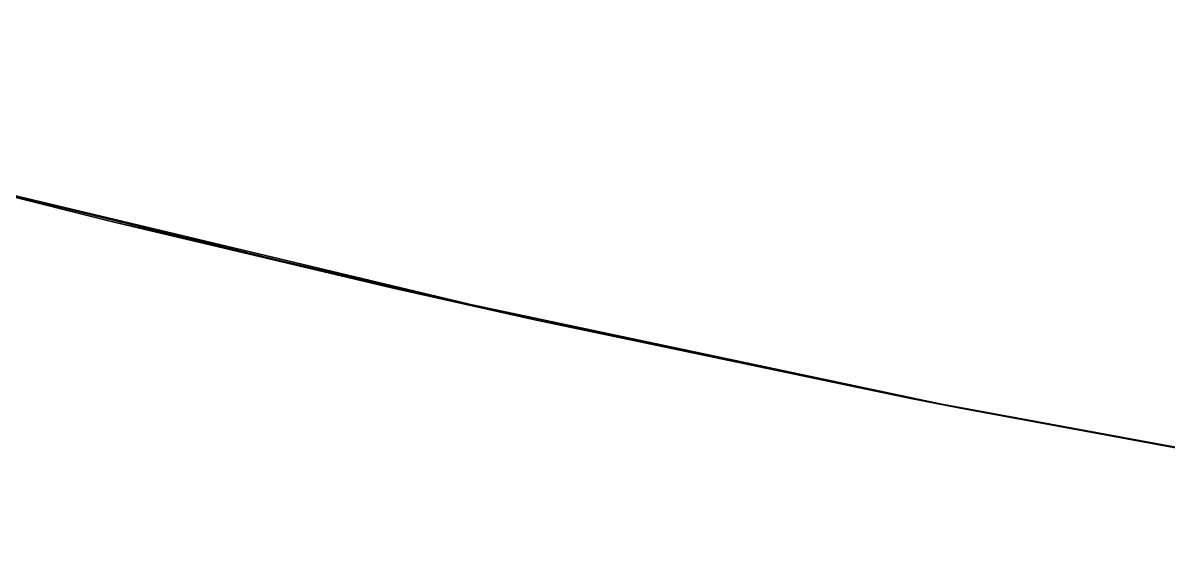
# Model space of a CAD drawing. Header units: metres. Extents: x -17.5 to 17.5, y -17.5 to 17.5.
# Drawn here: x -4.229 to -3.172, y -17.309 to -16.818 of the extents above; entities that cross this region are included whole.
import ezdxf

# ---------------------------------------------------------------- set-up
doc = ezdxf.new("R2010")
doc.units = ezdxf.units.M

msp = doc.modelspace()

# ---------------------------------------------------------------- meshes
at = {"layer": '10', "color": 1}
mesh = msp.add_polyface(dxfattribs=at)
corners = [(-4.365, -16.9469, -20), (-4.365, -16.9469, -19.5), (-4.8379, -16.818, -19.5), (-3.8886, -17.0625, -20), (-3.8886, -17.0625, -19.5), (-4.365, -16.9469, -19), (-4.8379, -16.818, -19), (-3.8886, -17.0625, -19), (-4.365, -16.9469, -18.5), (-4.8379, -16.818, -18.5), (-3.8886, -17.0625, -18.5), (-4.365, -16.9469, -18), (-4.8379, -16.818, -18), (-3.8886, -17.0625, -18), (-4.365, -16.9469, -17.5), (-4.8379, -16.818, -17.5), (-3.8886, -17.0625, -17.5), (-4.365, -16.9469, -17), (-4.8379, -16.818, -17), (-3.8886, -17.0625, -17), (-4.365, -16.9469, -16.5), (-4.8379, -16.818, -16.5), (-3.8886, -17.0625, -16.5), (-4.365, -16.9469, -16), (-4.8379, -16.818, -16), (-3.8886, -17.0625, -16), (-4.1463, -17.0017, -15.5), (-3.7566, -17.092, -15.5), (-4.1463, -17.0017, -15), (-3.7566, -17.092, -15), (-4.1463, -17.0017, -14.5), (-3.7566, -17.092, -14.5), (-4.1463, -17.0017, -14), (-3.7566, -17.092, -14), (-4.1463, -17.0017, -13.5), (-3.7566, -17.092, -13.5), (-4.1463, -17.0017, -13), (-3.7566, -17.092, -13), (-4.1463, -17.0017, -12.5), (-3.7566, -17.092, -12.5), (-4.1463, -17.0017, -12), (-4.365, -16.9469, 16), (-4.365, -16.9469, 16.5), (-4.8379, -16.818, 16.5), (-3.8886, -17.0625, 16), (-3.8886, -17.0625, 16.5), (-4.365, -16.9469, 17), (-4.8379, -16.818, 17), (-3.8886, -17.0625, 17), (-4.365, -16.9469, 17.5), (-4.8379, -16.818, 17.5), (-3.8886, -17.0625, 17.5), (-4.365, -16.9469, 18), (-4.8379, -16.818, 18), (-3.8886, -17.0625, 18), (-4.365, -16.9469, 18.5), (-4.8379, -16.818, 18.5), (-3.8886, -17.0625, 18.5), (-4.365, -16.9469, 19), (-4.8379, -16.818, 19), (-3.8886, -17.0625, 19), (-4.365, -16.9469, 19.5), (-4.8379, -16.818, 19.5), (-3.8886, -17.0625, 19.5), (-4.365, -16.9469, 20), (-4.8379, -16.818, 20), (-3.8886, -17.0625, 20), (-4.1463, -17.0017, 15.5), (-3.7566, -17.092, 15.5)]
mesh.append_faces([[corners[k] for k in face] for face in [(0, 1, 2), (3, 4, 1), (0, 3, 1), (1, 5, 6), (4, 7, 5), (1, 4, 5), (5, 8, 9), (7, 10, 8), (5, 7, 8), (8, 11, 12), (10, 13, 11), (8, 10, 11), (11, 14, 15), (13, 16, 14), (11, 13, 14), (14, 17, 18), (16, 19, 17), (14, 16, 17), (17, 20, 21), (19, 22, 20), (17, 19, 20), (20, 23, 24), (22, 25, 23), (20, 22, 23), (26, 27, 28), (28, 29, 30), (30, 31, 32), (32, 33, 34), (34, 35, 36), (36, 37, 38), (38, 39, 40), (41, 42, 43), (44, 45, 42), (41, 44, 42), (42, 46, 47), (43, 42, 47), (45, 48, 46), (42, 45, 46), (46, 49, 50), (47, 46, 50), (48, 51, 49), (46, 48, 49), (49, 52, 53), (50, 49, 53), (51, 54, 52), (49, 51, 52), (52, 55, 56), (53, 52, 56), (54, 57, 55), (52, 54, 55), (55, 58, 59), (56, 55, 59), (57, 60, 58), (55, 57, 58), (58, 61, 62), (59, 58, 62), (60, 63, 61), (58, 60, 61), (61, 64, 65), (62, 61, 65), (63, 66, 64), (61, 63, 64), (23, 25, 26), (67, 68, 41)]], dxfattribs={"color": 1})
mesh = msp.add_polyface(dxfattribs=at)
corners = [(-3.7566, -17.092, -15.5), (-3.7566, -17.092, -15), (-4.1463, -17.0017, -15), (-3.7566, -17.092, -14.5), (-4.1463, -17.0017, -14.5), (-3.7566, -17.092, -14), (-4.1463, -17.0017, -14), (-3.7566, -17.092, -13.5), (-4.1463, -17.0017, -13.5), (-3.7566, -17.092, -13), (-4.1463, -17.0017, -13), (-3.7566, -17.092, -12.5), (-4.1463, -17.0017, -12.5), (-3.7566, -17.092, -12), (-4.1463, -17.0017, -12), (-3.7566, -17.092, -11.5), (-4.1463, -17.0017, -11.5), (-4.1463, -17.0017, 4), (-3.7566, -17.092, 4), (-4.1463, -17.0017, 4.5), (-3.7566, -17.092, 4.5), (-4.1463, -17.0017, 5), (-3.7566, -17.092, 5), (-4.1463, -17.0017, 5.5), (-3.7566, -17.092, 5.5), (-4.1463, -17.0017, 6), (-3.7566, -17.092, 6), (-4.1463, -17.0017, 6.5), (-3.7566, -17.092, 6.5), (-4.1463, -17.0017, 7), (-3.7566, -17.092, 7), (-4.1463, -17.0017, 7.5), (-3.7566, -17.092, 7.5), (-4.1463, -17.0017, 8), (-3.7566, -17.092, 8), (-4.1463, -17.0017, 8.5), (-3.7566, -17.092, 8.5), (-4.1463, -17.0017, 9), (-3.7566, -17.092, 9), (-4.1463, -17.0017, 9.5), (-3.7566, -17.092, 9.5), (-4.1463, -17.0017, 10), (-3.7566, -17.092, 10), (-4.1463, -17.0017, 10.5), (-3.7566, -17.092, 10.5), (-4.1463, -17.0017, 11), (-3.7566, -17.092, 11), (-4.1463, -17.0017, 11.5), (-3.7566, -17.092, 11.5), (-4.1463, -17.0017, 12), (-3.7566, -17.092, 12), (-4.1463, -17.0017, 12.5), (-3.7566, -17.092, 12.5), (-4.1463, -17.0017, 13), (-3.7566, -17.092, 13), (-4.1463, -17.0017, 13.5), (-3.7566, -17.092, 13.5), (-4.1463, -17.0017, 14), (-3.7566, -17.092, 14), (-4.1463, -17.0017, 14.5), (-3.7566, -17.092, 14.5), (-4.1463, -17.0017, 15), (-3.7566, -17.092, 15), (-4.1463, -17.0017, 15.5), (-3.8886, -17.0625, -16), (-4.1463, -17.0017, -15.5), (-3.7566, -17.092, 15.5), (-3.8886, -17.0625, 16), (-4.365, -16.9469, 16)]
mesh.append_faces([[corners[k] for k in face] for face in [(0, 1, 2), (1, 3, 4), (3, 5, 6), (5, 7, 8), (7, 9, 10), (9, 11, 12), (11, 13, 14), (13, 15, 16), (17, 18, 19), (19, 20, 21), (21, 22, 23), (23, 24, 25), (25, 26, 27), (27, 28, 29), (29, 30, 31), (31, 32, 33), (33, 34, 35), (35, 36, 37), (37, 38, 39), (39, 40, 41), (41, 42, 43), (43, 44, 45), (45, 46, 47), (47, 48, 49), (49, 50, 51), (51, 52, 53), (53, 54, 55), (55, 56, 57), (57, 58, 59), (59, 60, 61), (61, 62, 63), (64, 0, 65), (66, 67, 68)]], dxfattribs={"color": 1})
mesh = msp.add_polyface(dxfattribs=at)
corners = [(-4.1463, -17.0017, -12), (-3.7566, -17.092, -12), (-4.1463, -17.0017, -11.5), (-3.7566, -17.092, -11.5), (-4.1463, -17.0017, -11), (-3.7566, -17.092, -11), (-4.1463, -17.0017, -10.5), (-3.7566, -17.092, -10.5), (-4.1463, -17.0017, -10), (-3.7566, -17.092, -10), (-4.1463, -17.0017, -9.5), (-3.7566, -17.092, -9.5), (-4.1463, -17.0017, -9), (-3.7566, -17.092, -9), (-4.1463, -17.0017, -8.5), (-3.7566, -17.092, -8.5), (-4.1463, -17.0017, -8), (-3.7566, -17.092, -8), (-4.1463, -17.0017, -7.5), (-3.7566, -17.092, -7.5), (-4.1463, -17.0017, -7), (-3.7566, -17.092, -7), (-4.1463, -17.0017, -6.5), (-3.7566, -17.092, -6.5), (-4.1463, -17.0017, -6), (-3.7566, -17.092, -6), (-4.1463, -17.0017, -5.5), (-3.7566, -17.092, -5.5), (-4.1463, -17.0017, -5), (-3.7566, -17.092, -5), (-4.1463, -17.0017, -4.5), (-3.7566, -17.092, -4.5), (-4.1463, -17.0017, -4), (-3.7566, -17.092, -4), (-4.1463, -17.0017, -3.5), (-3.7566, -17.092, -3.5), (-4.1463, -17.0017, -3), (-3.7566, -17.092, -3), (-4.1463, -17.0017, -2.5), (-3.7566, -17.092, -2.5), (-4.1463, -17.0017, -2), (-3.7566, -17.092, -2), (-4.1463, -17.0017, -1.5), (-3.7566, -17.092, -1.5), (-4.1463, -17.0017, -1), (-3.7566, -17.092, -1), (-4.1463, -17.0017, -0.5), (-3.7566, -17.092, -0.5), (-4.1463, -17.0017), (-3.7566, -17.092), (-4.1463, -17.0017, 0.5), (-3.7566, -17.092, 0.5), (-4.1463, -17.0017, 1), (-3.7566, -17.092, 1), (-4.1463, -17.0017, 1.5), (-3.7566, -17.092, 1.5), (-4.1463, -17.0017, 2), (-3.7566, -17.092, 2), (-4.1463, -17.0017, 2.5), (-3.7566, -17.092, 2.5), (-4.1463, -17.0017, 3), (-3.7566, -17.092, 3), (-4.1463, -17.0017, 3.5), (-3.7566, -17.092, 3.5), (-4.1463, -17.0017, 4)]
mesh.append_faces([[corners[k] for k in face] for face in [(0, 1, 2), (2, 3, 4), (4, 5, 6), (6, 7, 8), (8, 9, 10), (10, 11, 12), (12, 13, 14), (14, 15, 16), (16, 17, 18), (18, 19, 20), (20, 21, 22), (22, 23, 24), (24, 25, 26), (26, 27, 28), (28, 29, 30), (30, 31, 32), (32, 33, 34), (34, 35, 36), (36, 37, 38), (38, 39, 40), (40, 41, 42), (42, 43, 44), (44, 45, 46), (46, 47, 48), (48, 49, 50), (50, 51, 52), (52, 53, 54), (54, 55, 56), (56, 57, 58), (58, 59, 60), (60, 61, 62), (62, 63, 64)]], dxfattribs={"color": 1})
mesh = msp.add_polyface(dxfattribs=at)
corners = [(-3.8886, -17.0625, -20), (-3.4093, -17.1647, -20), (-3.8886, -17.0625, -19.5), (-3.4093, -17.1647, -19.5), (-3.8886, -17.0625, -19), (-3.4093, -17.1647, -19), (-3.8886, -17.0625, -18.5), (-3.4093, -17.1647, -18.5), (-3.8886, -17.0625, -18), (-3.4093, -17.1647, -18), (-3.8886, -17.0625, -17.5), (-3.4093, -17.1647, -17.5), (-3.8886, -17.0625, -17), (-3.4093, -17.1647, -17), (-3.8886, -17.0625, -16.5), (-3.4093, -17.1647, -16.5), (-3.8886, -17.0625, -16), (-3.7566, -17.092, -11.5), (-3.7566, -17.092, -11), (-4.1463, -17.0017, -11), (-3.7566, -17.092, -10.5), (-4.1463, -17.0017, -10.5), (-3.7566, -17.092, -10), (-4.1463, -17.0017, -10), (-3.7566, -17.092, -9.5), (-4.1463, -17.0017, -9.5), (-3.7566, -17.092, -9), (-4.1463, -17.0017, -9), (-3.7566, -17.092, -8.5), (-4.1463, -17.0017, -8.5), (-3.7566, -17.092, -8), (-4.1463, -17.0017, -8), (-3.7566, -17.092, -7.5), (-4.1463, -17.0017, -7.5), (-3.7566, -17.092, -7), (-4.1463, -17.0017, -7), (-3.7566, -17.092, -6.5), (-4.1463, -17.0017, -6.5), (-3.7566, -17.092, -6), (-4.1463, -17.0017, -6), (-3.7566, -17.092, -5.5), (-4.1463, -17.0017, -5.5), (-3.7566, -17.092, -5), (-4.1463, -17.0017, -5), (-3.7566, -17.092, -4.5), (-4.1463, -17.0017, -4.5), (-3.7566, -17.092, -4), (-4.1463, -17.0017, -4), (-3.7566, -17.092, -3.5), (-4.1463, -17.0017, -3.5), (-3.7566, -17.092, -3), (-4.1463, -17.0017, -3), (-3.7566, -17.092, -2.5), (-4.1463, -17.0017, -2.5), (-3.7566, -17.092, -2), (-4.1463, -17.0017, -2), (-3.7566, -17.092, -1.5), (-4.1463, -17.0017, -1.5), (-3.7566, -17.092, -1), (-4.1463, -17.0017, -1), (-3.7566, -17.092, -0.5), (-4.1463, -17.0017, -0.5), (-3.7566, -17.092), (-4.1463, -17.0017), (-3.7566, -17.092, 0.5), (-4.1463, -17.0017, 0.5), (-3.7566, -17.092, 1), (-4.1463, -17.0017, 1), (-3.7566, -17.092, 1.5), (-4.1463, -17.0017, 1.5), (-3.7566, -17.092, 2), (-4.1463, -17.0017, 2), (-3.7566, -17.092, 2.5), (-4.1463, -17.0017, 2.5), (-3.7566, -17.092, 3), (-4.1463, -17.0017, 3), (-3.7566, -17.092, 3.5), (-4.1463, -17.0017, 3.5), (-3.7566, -17.092, 4), (-4.1463, -17.0017, 4), (-3.7566, -17.092, 4.5), (-4.1463, -17.0017, 4.5), (-3.7566, -17.092, 5), (-4.1463, -17.0017, 5), (-3.7566, -17.092, 5.5), (-4.1463, -17.0017, 5.5), (-3.7566, -17.092, 6), (-4.1463, -17.0017, 6), (-3.7566, -17.092, 6.5), (-4.1463, -17.0017, 6.5), (-3.7566, -17.092, 7), (-4.1463, -17.0017, 7), (-3.7566, -17.092, 7.5), (-4.1463, -17.0017, 7.5), (-3.7566, -17.092, 8), (-4.1463, -17.0017, 8), (-3.7566, -17.092, 8.5), (-4.1463, -17.0017, 8.5), (-3.7566, -17.092, 9), (-4.1463, -17.0017, 9), (-3.7566, -17.092, 9.5), (-4.1463, -17.0017, 9.5), (-3.7566, -17.092, 10), (-4.1463, -17.0017, 10), (-3.7566, -17.092, 10.5), (-4.1463, -17.0017, 10.5), (-3.7566, -17.092, 11), (-4.1463, -17.0017, 11), (-3.7566, -17.092, 11.5), (-4.1463, -17.0017, 11.5), (-3.7566, -17.092, 12), (-4.1463, -17.0017, 12), (-3.7566, -17.092, 12.5), (-4.1463, -17.0017, 12.5), (-3.7566, -17.092, 13), (-4.1463, -17.0017, 13), (-3.7566, -17.092, 13.5), (-4.1463, -17.0017, 13.5), (-3.7566, -17.092, 14), (-4.1463, -17.0017, 14), (-3.7566, -17.092, 14.5), (-4.1463, -17.0017, 14.5), (-3.7566, -17.092, 15), (-4.1463, -17.0017, 15), (-3.7566, -17.092, 15.5), (-4.1463, -17.0017, 15.5), (-3.8886, -17.0625, 16), (-3.4093, -17.1647, 16), (-3.8886, -17.0625, 16.5), (-3.4093, -17.1647, 16.5), (-3.8886, -17.0625, 17)]
mesh.append_faces([[corners[k] for k in face] for face in [(0, 1, 2), (2, 3, 4), (4, 5, 6), (6, 7, 8), (8, 9, 10), (10, 11, 12), (12, 13, 14), (14, 15, 16), (17, 18, 19), (18, 20, 21), (20, 22, 23), (22, 24, 25), (24, 26, 27), (26, 28, 29), (28, 30, 31), (30, 32, 33), (32, 34, 35), (34, 36, 37), (36, 38, 39), (38, 40, 41), (40, 42, 43), (42, 44, 45), (44, 46, 47), (46, 48, 49), (48, 50, 51), (50, 52, 53), (52, 54, 55), (54, 56, 57), (56, 58, 59), (58, 60, 61), (60, 62, 63), (62, 64, 65), (64, 66, 67), (66, 68, 69), (68, 70, 71), (70, 72, 73), (72, 74, 75), (74, 76, 77), (76, 78, 79), (78, 80, 81), (80, 82, 83), (82, 84, 85), (84, 86, 87), (86, 88, 89), (88, 90, 91), (90, 92, 93), (92, 94, 95), (94, 96, 97), (96, 98, 99), (98, 100, 101), (100, 102, 103), (102, 104, 105), (104, 106, 107), (106, 108, 109), (108, 110, 111), (110, 112, 113), (112, 114, 115), (114, 116, 117), (116, 118, 119), (118, 120, 121), (120, 122, 123), (122, 124, 125), (126, 127, 128), (128, 129, 130)]], dxfattribs={"color": 1})
mesh = msp.add_polyface(dxfattribs=at)
corners = [(-3.7566, -17.092, -15.5), (-3.365, -17.1734, -15.5), (-3.7566, -17.092, -15), (-3.365, -17.1734, -15), (-3.7566, -17.092, -14.5), (-3.365, -17.1734, -14.5), (-3.7566, -17.092, -14), (-3.365, -17.1734, -14), (-3.7566, -17.092, -13.5), (-3.365, -17.1734, -13.5), (-3.7566, -17.092, -13), (-3.365, -17.1734, -13), (-3.7566, -17.092, -12.5), (-3.365, -17.1734, -12.5), (-3.7566, -17.092, -12), (-3.365, -17.1734, -12), (-3.7566, -17.092, -11.5), (-3.365, -17.1734, -11.5), (-3.7566, -17.092, -11), (-3.365, -17.1734, -11), (-3.7566, -17.092, -10.5), (-3.365, -17.1734, -10.5), (-3.7566, -17.092, -10), (-3.365, -17.1734, -10), (-3.7566, -17.092, -9.5), (-3.365, -17.1734, -9.5), (-3.7566, -17.092, -9), (-3.365, -17.1734, -9), (-3.7566, -17.092, -8.5), (-3.365, -17.1734, -8.5), (-3.7566, -17.092, -8), (-3.365, -17.1734, -8), (-3.7566, -17.092, -7.5), (-3.365, -17.1734, -7.5), (-3.7566, -17.092, -7), (-3.365, -17.1734, -7), (-3.7566, -17.092, -6.5), (-3.365, -17.1734, -6.5), (-3.7566, -17.092, -6), (-3.365, -17.1734, -6), (-3.7566, -17.092, -5.5), (-3.365, -17.1734, -5.5), (-3.7566, -17.092, -5), (-3.365, -17.1734, -5), (-3.7566, -17.092, -4.5), (-3.365, -17.1734, -4.5), (-3.7566, -17.092, -4), (-3.365, -17.1734, -4), (-3.7566, -17.092, -3.5), (-3.8886, -17.0625, 17), (-3.4093, -17.1647, 17), (-3.8886, -17.0625, 17.5), (-3.4093, -17.1647, 17.5), (-3.8886, -17.0625, 18), (-3.4093, -17.1647, 18), (-3.8886, -17.0625, 18.5), (-3.4093, -17.1647, 18.5), (-3.8886, -17.0625, 19), (-3.4093, -17.1647, 19), (-3.8886, -17.0625, 19.5), (-3.4093, -17.1647, 19.5), (-3.8886, -17.0625, 20), (-3.8886, -17.0625, -16), (-3.4093, -17.1647, -16), (-3.7566, -17.092, 15.5), (-3.365, -17.1734, 15.5), (-3.8886, -17.0625, 16)]
mesh.append_faces([[corners[k] for k in face] for face in [(0, 1, 2), (2, 3, 4), (4, 5, 6), (6, 7, 8), (8, 9, 10), (10, 11, 12), (12, 13, 14), (14, 15, 16), (16, 17, 18), (18, 19, 20), (20, 21, 22), (22, 23, 24), (24, 25, 26), (26, 27, 28), (28, 29, 30), (30, 31, 32), (32, 33, 34), (34, 35, 36), (36, 37, 38), (38, 39, 40), (40, 41, 42), (42, 43, 44), (44, 45, 46), (46, 47, 48), (49, 50, 51), (51, 52, 53), (53, 54, 55), (55, 56, 57), (57, 58, 59), (59, 60, 61), (62, 63, 0), (64, 65, 66)]], dxfattribs={"color": 1})
mesh = msp.add_polyface(dxfattribs=at)
corners = [(-3.4093, -17.1647, -20), (-3.4093, -17.1647, -19.5), (-3.8886, -17.0625, -19.5), (-3.4093, -17.1647, -19), (-3.8886, -17.0625, -19), (-3.4093, -17.1647, -18.5), (-3.8886, -17.0625, -18.5), (-3.4093, -17.1647, -18), (-3.8886, -17.0625, -18), (-3.4093, -17.1647, -17.5), (-3.8886, -17.0625, -17.5), (-3.4093, -17.1647, -17), (-3.8886, -17.0625, -17), (-3.4093, -17.1647, -16.5), (-3.8886, -17.0625, -16.5), (-3.4093, -17.1647, -16), (-3.8886, -17.0625, -16), (-3.365, -17.1734, -15.5), (-3.365, -17.1734, -15), (-3.7566, -17.092, -15), (-3.365, -17.1734, -14.5), (-3.7566, -17.092, -14.5), (-3.365, -17.1734, -14), (-3.7566, -17.092, -14), (-3.365, -17.1734, -13.5), (-3.7566, -17.092, -13.5), (-3.365, -17.1734, -13), (-3.7566, -17.092, -13), (-3.365, -17.1734, -12.5), (-3.7566, -17.092, -12.5), (-3.365, -17.1734, -12), (-3.7566, -17.092, -12), (-3.365, -17.1734, -11.5), (-3.7566, -17.092, -11.5), (-3.365, -17.1734, -11), (-3.7566, -17.092, -11), (-3.365, -17.1734, -10.5), (-3.7566, -17.092, -10.5), (-3.365, -17.1734, -10), (-3.7566, -17.092, -10), (-3.365, -17.1734, -9.5), (-3.7566, -17.092, -9.5), (-3.365, -17.1734, -9), (-3.7566, -17.092, -9), (-3.365, -17.1734, -8.5), (-3.7566, -17.092, -8.5), (-3.365, -17.1734, -8), (-3.7566, -17.092, -8), (-3.365, -17.1734, -7.5), (-3.7566, -17.092, -7.5), (-3.365, -17.1734, -7), (-3.7566, -17.092, -7), (-3.365, -17.1734, -6.5), (-3.7566, -17.092, -6.5), (-3.365, -17.1734, -6), (-3.7566, -17.092, -6), (-3.365, -17.1734, -5.5), (-3.7566, -17.092, -5.5), (-3.365, -17.1734, -5), (-3.7566, -17.092, -5), (-3.365, -17.1734, -4.5), (-3.7566, -17.092, -4.5), (-3.365, -17.1734, -4), (-3.7566, -17.092, -4), (-3.365, -17.1734, -3.5), (-3.7566, -17.092, -3.5), (-3.365, -17.1734, -3), (-3.7566, -17.092, -3), (-3.365, -17.1734, -2.5), (-3.7566, -17.092, -2.5), (-3.365, -17.1734, -2), (-3.7566, -17.092, -2), (-3.365, -17.1734, -1.5), (-3.7566, -17.092, -1.5), (-3.365, -17.1734, -1), (-3.7566, -17.092, -1), (-3.365, -17.1734, -0.5), (-3.7566, -17.092, -0.5), (-3.365, -17.1734), (-3.7566, -17.092), (-3.365, -17.1734, 0.5), (-3.7566, -17.092, 0.5), (-3.365, -17.1734, 1), (-3.7566, -17.092, 1), (-3.365, -17.1734, 1.5), (-3.7566, -17.092, 1.5), (-3.365, -17.1734, 2), (-3.7566, -17.092, 2), (-3.365, -17.1734, 2.5), (-3.7566, -17.092, 2.5), (-3.365, -17.1734, 3), (-3.7566, -17.092, 3), (-3.365, -17.1734, 3.5), (-3.7566, -17.092, 3.5), (-3.365, -17.1734, 4), (-3.7566, -17.092, 4), (-3.365, -17.1734, 4.5), (-3.7566, -17.092, 4.5), (-3.365, -17.1734, 5), (-3.7566, -17.092, 5), (-3.7566, -17.092, 13), (-3.365, -17.1734, 13), (-3.7566, -17.092, 13.5), (-3.365, -17.1734, 13.5), (-3.7566, -17.092, 14), (-3.365, -17.1734, 14), (-3.7566, -17.092, 14.5), (-3.365, -17.1734, 14.5), (-3.7566, -17.092, 15), (-3.365, -17.1734, 15), (-3.7566, -17.092, 15.5), (-3.4093, -17.1647, 16), (-3.4093, -17.1647, 16.5), (-3.8886, -17.0625, 16.5), (-3.4093, -17.1647, 17), (-3.8886, -17.0625, 17), (-3.4093, -17.1647, 17.5), (-3.8886, -17.0625, 17.5), (-3.4093, -17.1647, 18), (-3.8886, -17.0625, 18), (-3.4093, -17.1647, 18.5), (-3.8886, -17.0625, 18.5), (-3.4093, -17.1647, 19), (-3.8886, -17.0625, 19), (-3.4093, -17.1647, 19.5), (-3.8886, -17.0625, 19.5), (-3.4093, -17.1647, 20), (-3.8886, -17.0625, 20), (-3.7566, -17.092, -15.5), (-3.365, -17.1734, 15.5), (-3.8886, -17.0625, 16)]
mesh.append_faces([[corners[k] for k in face] for face in [(0, 1, 2), (1, 3, 4), (3, 5, 6), (5, 7, 8), (7, 9, 10), (9, 11, 12), (11, 13, 14), (13, 15, 16), (17, 18, 19), (18, 20, 21), (20, 22, 23), (22, 24, 25), (24, 26, 27), (26, 28, 29), (28, 30, 31), (30, 32, 33), (32, 34, 35), (34, 36, 37), (36, 38, 39), (38, 40, 41), (40, 42, 43), (42, 44, 45), (44, 46, 47), (46, 48, 49), (48, 50, 51), (50, 52, 53), (52, 54, 55), (54, 56, 57), (56, 58, 59), (58, 60, 61), (60, 62, 63), (62, 64, 65), (64, 66, 67), (66, 68, 69), (68, 70, 71), (70, 72, 73), (72, 74, 75), (74, 76, 77), (76, 78, 79), (78, 80, 81), (80, 82, 83), (82, 84, 85), (84, 86, 87), (86, 88, 89), (88, 90, 91), (90, 92, 93), (92, 94, 95), (94, 96, 97), (96, 98, 99), (100, 101, 102), (102, 103, 104), (104, 105, 106), (106, 107, 108), (108, 109, 110), (111, 112, 113), (112, 114, 115), (114, 116, 117), (116, 118, 119), (118, 120, 121), (120, 122, 123), (122, 124, 125), (124, 126, 127), (15, 17, 128), (129, 111, 130)]], dxfattribs={"color": 1})
mesh = msp.add_polyface(dxfattribs=at)
corners = [(-3.7566, -17.092, -3.5), (-3.365, -17.1734, -3.5), (-3.7566, -17.092, -3), (-3.365, -17.1734, -3), (-3.7566, -17.092, -2.5), (-3.365, -17.1734, -2.5), (-3.7566, -17.092, -2), (-3.365, -17.1734, -2), (-3.7566, -17.092, -1.5), (-3.365, -17.1734, -1.5), (-3.7566, -17.092, -1), (-3.365, -17.1734, -1), (-3.7566, -17.092, -0.5), (-3.365, -17.1734, -0.5), (-3.7566, -17.092), (-3.365, -17.1734), (-3.7566, -17.092, 0.5), (-3.365, -17.1734, 0.5), (-3.7566, -17.092, 1), (-3.365, -17.1734, 1), (-3.7566, -17.092, 1.5), (-3.365, -17.1734, 1.5), (-3.7566, -17.092, 2), (-3.365, -17.1734, 2), (-3.7566, -17.092, 2.5), (-3.365, -17.1734, 2.5), (-3.7566, -17.092, 3), (-3.365, -17.1734, 3), (-3.7566, -17.092, 3.5), (-3.365, -17.1734, 3.5), (-3.7566, -17.092, 4), (-3.365, -17.1734, 4), (-3.7566, -17.092, 4.5), (-3.365, -17.1734, 4.5), (-3.7566, -17.092, 5), (-3.365, -17.1734, 5), (-3.7566, -17.092, 5.5), (-3.365, -17.1734, 5.5), (-3.7566, -17.092, 6), (-3.365, -17.1734, 6), (-3.7566, -17.092, 6.5), (-3.365, -17.1734, 6.5), (-3.7566, -17.092, 7), (-3.365, -17.1734, 7), (-3.7566, -17.092, 7.5), (-3.365, -17.1734, 7.5), (-3.7566, -17.092, 8), (-3.365, -17.1734, 8), (-3.7566, -17.092, 8.5), (-3.365, -17.1734, 8.5), (-3.7566, -17.092, 9), (-3.365, -17.1734, 9), (-3.7566, -17.092, 9.5), (-3.365, -17.1734, 9.5), (-3.7566, -17.092, 10), (-3.365, -17.1734, 10), (-3.7566, -17.092, 10.5), (-3.365, -17.1734, 10.5), (-3.7566, -17.092, 11), (-3.365, -17.1734, 11), (-3.7566, -17.092, 11.5), (-3.365, -17.1734, 11.5), (-3.7566, -17.092, 12), (-3.365, -17.1734, 12), (-3.7566, -17.092, 12.5), (-3.365, -17.1734, 12.5), (-3.7566, -17.092, 13)]
mesh.append_faces([[corners[k] for k in face] for face in [(0, 1, 2), (2, 3, 4), (4, 5, 6), (6, 7, 8), (8, 9, 10), (10, 11, 12), (12, 13, 14), (14, 15, 16), (16, 17, 18), (18, 19, 20), (20, 21, 22), (22, 23, 24), (24, 25, 26), (26, 27, 28), (28, 29, 30), (30, 31, 32), (32, 33, 34), (34, 35, 36), (36, 37, 38), (38, 39, 40), (40, 41, 42), (42, 43, 44), (44, 45, 46), (46, 47, 48), (48, 49, 50), (50, 51, 52), (52, 53, 54), (54, 55, 56), (56, 57, 58), (58, 59, 60), (60, 61, 62), (62, 63, 64), (64, 65, 66)]], dxfattribs={"color": 1})
mesh = msp.add_polyface(dxfattribs=at)
corners = [(-3.4093, -17.1647, -20), (-2.9272, -17.2534, -20), (-3.4093, -17.1647, -19.5), (-2.9272, -17.2534, -19.5), (-3.4093, -17.1647, -19), (-2.9272, -17.2534, -19), (-3.4093, -17.1647, -18.5), (-2.9272, -17.2534, -18.5), (-3.4093, -17.1647, -18), (-2.9272, -17.2534, -18), (-3.4093, -17.1647, -17.5), (-2.9272, -17.2534, -17.5), (-3.4093, -17.1647, -17), (-2.9272, -17.2534, -17), (-3.4093, -17.1647, -16.5), (-2.9272, -17.2534, -16.5), (-3.4093, -17.1647, -16), (-3.365, -17.1734, 5), (-3.365, -17.1734, 5.5), (-3.7566, -17.092, 5.5), (-3.365, -17.1734, 6), (-3.7566, -17.092, 6), (-3.365, -17.1734, 6.5), (-3.7566, -17.092, 6.5), (-3.365, -17.1734, 7), (-3.7566, -17.092, 7), (-3.365, -17.1734, 7.5), (-3.7566, -17.092, 7.5), (-3.365, -17.1734, 8), (-3.7566, -17.092, 8), (-3.365, -17.1734, 8.5), (-3.7566, -17.092, 8.5), (-3.365, -17.1734, 9), (-3.7566, -17.092, 9), (-3.365, -17.1734, 9.5), (-3.7566, -17.092, 9.5), (-3.365, -17.1734, 10), (-3.7566, -17.092, 10), (-3.365, -17.1734, 10.5), (-3.7566, -17.092, 10.5), (-3.365, -17.1734, 11), (-3.7566, -17.092, 11), (-3.365, -17.1734, 11.5), (-3.7566, -17.092, 11.5), (-3.365, -17.1734, 12), (-3.7566, -17.092, 12), (-3.365, -17.1734, 12.5), (-3.7566, -17.092, 12.5), (-3.365, -17.1734, 13), (-3.7566, -17.092, 13), (-3.365, -17.1734, 13.5), (-3.7566, -17.092, 13.5), (-3.365, -17.1734, 14), (-3.7566, -17.092, 14), (-3.365, -17.1734, 14.5), (-3.7566, -17.092, 14.5), (-3.365, -17.1734, 15), (-3.7566, -17.092, 15), (-3.365, -17.1734, 15.5), (-3.7566, -17.092, 15.5), (-3.4093, -17.1647, 16), (-2.9272, -17.2534, 16), (-3.4093, -17.1647, 16.5), (-2.9272, -17.2534, 16.5), (-3.4093, -17.1647, 17), (-2.9716, -17.2458, 15.5)]
mesh.append_faces([[corners[k] for k in face] for face in [(0, 1, 2), (2, 3, 4), (4, 5, 6), (6, 7, 8), (8, 9, 10), (10, 11, 12), (12, 13, 14), (14, 15, 16), (17, 18, 19), (18, 20, 21), (20, 22, 23), (22, 24, 25), (24, 26, 27), (26, 28, 29), (28, 30, 31), (30, 32, 33), (32, 34, 35), (34, 36, 37), (36, 38, 39), (38, 40, 41), (40, 42, 43), (42, 44, 45), (44, 46, 47), (46, 48, 49), (48, 50, 51), (50, 52, 53), (52, 54, 55), (54, 56, 57), (56, 58, 59), (60, 61, 62), (62, 63, 64), (58, 65, 60)]], dxfattribs={"color": 1})
mesh = msp.add_polyface(dxfattribs=at)
corners = [(-3.365, -17.1734, -15.5), (-2.9716, -17.2458, -15.5), (-3.365, -17.1734, -15), (-2.9716, -17.2458, -15), (-3.365, -17.1734, -14.5), (-2.9716, -17.2458, -14.5), (-3.365, -17.1734, -14), (-2.9716, -17.2458, -14), (-3.365, -17.1734, -13.5), (-2.9716, -17.2458, -13.5), (-3.365, -17.1734, -13), (-2.9716, -17.2458, -13), (-3.365, -17.1734, -12.5), (-2.9716, -17.2458, -12.5), (-3.365, -17.1734, -12), (-2.9716, -17.2458, -12), (-3.365, -17.1734, -11.5), (-2.9716, -17.2458, -11.5), (-3.365, -17.1734, -11), (-2.9716, -17.2458, -11), (-3.365, -17.1734, -10.5), (-2.9716, -17.2458, -10.5), (-3.365, -17.1734, -10), (-2.9716, -17.2458, -10), (-3.365, -17.1734, -9.5), (-2.9716, -17.2458, -9.5), (-3.365, -17.1734, -9), (-2.9716, -17.2458, -9), (-3.365, -17.1734, -8.5), (-2.9716, -17.2458, -8.5), (-3.365, -17.1734, -8), (-2.9716, -17.2458, -8), (-3.365, -17.1734, -7.5), (-2.9716, -17.2458, -7.5), (-3.365, -17.1734, -7), (-2.9716, -17.2458, -7), (-3.365, -17.1734, -6.5), (-2.9716, -17.2458, -6.5), (-3.365, -17.1734, -6), (-2.9716, -17.2458, -6), (-3.365, -17.1734, -5.5), (-2.9716, -17.2458, -5.5), (-3.365, -17.1734, -5), (-2.9716, -17.2458, -5), (-3.365, -17.1734, -4.5), (-2.9716, -17.2458, -4.5), (-3.365, -17.1734, -4), (-2.9716, -17.2458, -4), (-3.365, -17.1734, -3.5), (-2.9716, -17.2458, -3.5), (-3.365, -17.1734, -3), (-2.9716, -17.2458, -3), (-3.365, -17.1734, -2.5), (-2.9716, -17.2458, -2.5), (-3.365, -17.1734, -2), (-3.4093, -17.1647, 17), (-2.9272, -17.2534, 17), (-3.4093, -17.1647, 17.5), (-2.9272, -17.2534, 17.5), (-3.4093, -17.1647, 18), (-2.9272, -17.2534, 18), (-3.4093, -17.1647, 18.5), (-2.9272, -17.2534, 18.5), (-3.4093, -17.1647, 19), (-2.9272, -17.2534, 19), (-3.4093, -17.1647, 19.5), (-2.9272, -17.2534, 19.5), (-3.4093, -17.1647, 20)]
mesh.append_faces([[corners[k] for k in face] for face in [(0, 1, 2), (2, 3, 4), (4, 5, 6), (6, 7, 8), (8, 9, 10), (10, 11, 12), (12, 13, 14), (14, 15, 16), (16, 17, 18), (18, 19, 20), (20, 21, 22), (22, 23, 24), (24, 25, 26), (26, 27, 28), (28, 29, 30), (30, 31, 32), (32, 33, 34), (34, 35, 36), (36, 37, 38), (38, 39, 40), (40, 41, 42), (42, 43, 44), (44, 45, 46), (46, 47, 48), (48, 49, 50), (50, 51, 52), (52, 53, 54), (55, 56, 57), (57, 58, 59), (59, 60, 61), (61, 62, 63), (63, 64, 65), (65, 66, 67)]], dxfattribs={"color": 1})
mesh = msp.add_polyface(dxfattribs=at)
corners = [(-2.9716, -17.2458, -15.5), (-2.9716, -17.2458, -15), (-3.365, -17.1734, -15), (-2.9716, -17.2458, -14.5), (-3.365, -17.1734, -14.5), (-2.9716, -17.2458, -14), (-3.365, -17.1734, -14), (-2.9716, -17.2458, -13.5), (-3.365, -17.1734, -13.5), (-2.9716, -17.2458, -13), (-3.365, -17.1734, -13), (-2.9716, -17.2458, -12.5), (-3.365, -17.1734, -12.5), (-2.9716, -17.2458, -12), (-3.365, -17.1734, -12), (-2.9716, -17.2458, -11.5), (-3.365, -17.1734, -11.5), (-2.9716, -17.2458, -11), (-3.365, -17.1734, -11), (-2.9716, -17.2458, -10.5), (-3.365, -17.1734, -10.5), (-2.9716, -17.2458, -10), (-3.365, -17.1734, -10), (-2.9716, -17.2458, -9.5), (-3.365, -17.1734, -9.5), (-2.9716, -17.2458, -9), (-3.365, -17.1734, -9), (-2.9716, -17.2458, -8.5), (-3.365, -17.1734, -8.5), (-2.9716, -17.2458, -8), (-3.365, -17.1734, -8), (-2.9716, -17.2458, -7.5), (-3.365, -17.1734, -7.5), (-2.9716, -17.2458, -7), (-3.365, -17.1734, -7), (-2.9716, -17.2458, -6.5), (-3.365, -17.1734, -6.5), (-2.9716, -17.2458, -6), (-3.365, -17.1734, -6), (-2.9716, -17.2458, -5.5), (-3.365, -17.1734, -5.5), (-2.9716, -17.2458, -5), (-3.365, -17.1734, -5), (-2.9716, -17.2458, -4.5), (-3.365, -17.1734, -4.5), (-2.9716, -17.2458, -4), (-3.365, -17.1734, -4), (-2.9716, -17.2458, -3.5), (-3.365, -17.1734, -3.5), (-2.9716, -17.2458, -3), (-3.365, -17.1734, -3), (-2.9716, -17.2458, -2.5), (-3.365, -17.1734, -2.5), (-2.9716, -17.2458, -2), (-3.365, -17.1734, -2), (-2.9716, -17.2458, -1.5), (-3.365, -17.1734, -1.5), (-3.365, -17.1734, -1), (-2.9716, -17.2458, -1), (-3.365, -17.1734, -0.5), (-2.9716, -17.2458, -0.5), (-3.365, -17.1734), (-2.9716, -17.2458), (-3.365, -17.1734, 0.5), (-2.9716, -17.2458, 0.5), (-3.365, -17.1734, 1), (-2.9716, -17.2458, 1), (-3.365, -17.1734, 1.5), (-2.9716, -17.2458, 1.5), (-3.365, -17.1734, 2), (-2.9716, -17.2458, 2), (-3.365, -17.1734, 2.5), (-2.9716, -17.2458, 2.5), (-3.365, -17.1734, 3), (-2.9716, -17.2458, 3), (-3.365, -17.1734, 3.5), (-2.9716, -17.2458, 3.5), (-3.365, -17.1734, 4), (-2.9716, -17.2458, 4), (-3.365, -17.1734, 4.5), (-2.9716, -17.2458, 4.5), (-3.365, -17.1734, 5), (-2.9716, -17.2458, 5), (-3.365, -17.1734, 5.5), (-2.9716, -17.2458, 5.5), (-3.365, -17.1734, 6), (-2.9716, -17.2458, 6), (-3.365, -17.1734, 6.5), (-2.9716, -17.2458, 6.5), (-3.365, -17.1734, 7), (-2.9716, -17.2458, 7), (-3.365, -17.1734, 7.5), (-2.9716, -17.2458, 7.5), (-3.365, -17.1734, 8), (-2.9716, -17.2458, 8), (-3.365, -17.1734, 8.5), (-2.9716, -17.2458, 8.5), (-3.365, -17.1734, 9), (-2.9716, -17.2458, 9), (-3.365, -17.1734, 9.5), (-2.9716, -17.2458, 9.5), (-3.365, -17.1734, 10), (-2.9716, -17.2458, 10), (-3.365, -17.1734, 10.5), (-2.9716, -17.2458, 10.5), (-3.365, -17.1734, 11), (-2.9716, -17.2458, 11), (-3.365, -17.1734, 11.5), (-2.9716, -17.2458, 11.5), (-3.365, -17.1734, 12), (-2.9716, -17.2458, 12), (-3.365, -17.1734, 12.5), (-2.9716, -17.2458, 12.5), (-3.365, -17.1734, 13), (-2.9716, -17.2458, 13), (-3.365, -17.1734, 13.5), (-2.9716, -17.2458, 13.5), (-3.365, -17.1734, 14), (-2.9716, -17.2458, 14), (-3.365, -17.1734, 14.5), (-2.9716, -17.2458, 14.5), (-3.365, -17.1734, 15), (-2.9716, -17.2458, 15), (-3.365, -17.1734, 15.5), (-3.4093, -17.1647, -16), (-2.9272, -17.2534, -16), (-3.365, -17.1734, -15.5)]
mesh.append_faces([[corners[k] for k in face] for face in [(0, 1, 2), (1, 3, 4), (3, 5, 6), (5, 7, 8), (7, 9, 10), (9, 11, 12), (11, 13, 14), (13, 15, 16), (15, 17, 18), (17, 19, 20), (19, 21, 22), (21, 23, 24), (23, 25, 26), (25, 27, 28), (27, 29, 30), (29, 31, 32), (31, 33, 34), (33, 35, 36), (35, 37, 38), (37, 39, 40), (39, 41, 42), (41, 43, 44), (43, 45, 46), (45, 47, 48), (47, 49, 50), (49, 51, 52), (51, 53, 54), (53, 55, 56), (54, 53, 56), (56, 55, 57), (57, 58, 59), (59, 60, 61), (61, 62, 63), (63, 64, 65), (65, 66, 67), (67, 68, 69), (69, 70, 71), (71, 72, 73), (73, 74, 75), (75, 76, 77), (77, 78, 79), (79, 80, 81), (81, 82, 83), (83, 84, 85), (85, 86, 87), (87, 88, 89), (89, 90, 91), (91, 92, 93), (93, 94, 95), (95, 96, 97), (97, 98, 99), (99, 100, 101), (101, 102, 103), (103, 104, 105), (105, 106, 107), (107, 108, 109), (109, 110, 111), (111, 112, 113), (113, 114, 115), (115, 116, 117), (117, 118, 119), (119, 120, 121), (121, 122, 123), (124, 125, 126)]], dxfattribs={"color": 1})
mesh = msp.add_polyface(dxfattribs=at)
corners = [(-2.9272, -17.2534, -20), (-2.9272, -17.2534, -19.5), (-3.4093, -17.1647, -19.5), (-2.9272, -17.2534, -19), (-3.4093, -17.1647, -19), (-2.9272, -17.2534, -18.5), (-3.4093, -17.1647, -18.5), (-2.9272, -17.2534, -18), (-3.4093, -17.1647, -18), (-2.9272, -17.2534, -17.5), (-3.4093, -17.1647, -17.5), (-2.9272, -17.2534, -17), (-3.4093, -17.1647, -17), (-2.9272, -17.2534, -16.5), (-3.4093, -17.1647, -16.5), (-2.9272, -17.2534, -16), (-3.4093, -17.1647, -16), (-2.9716, -17.2458, -15.5), (-2.5767, -17.3093, -15.5), (-2.9716, -17.2458, -15), (-2.5767, -17.3093, -15), (-2.9716, -17.2458, -14.5), (-2.5767, -17.3093, -14.5), (-2.9716, -17.2458, -14), (-2.5767, -17.3093, -14), (-2.9716, -17.2458, -13.5), (-2.5767, -17.3093, -13.5), (-2.9716, -17.2458, -13), (-2.5767, -17.3093, -13), (-2.9716, -17.2458, -12.5), (-2.5767, -17.3093, -12.5), (-2.9716, -17.2458, -12), (-2.5767, -17.3093, -12), (-2.9716, -17.2458, -11.5), (-2.5767, -17.3093, -11.5), (-2.9716, -17.2458, -11), (-2.5767, -17.3093, -11), (-2.9716, -17.2458, -10.5), (-2.5767, -17.3093, -10.5), (-2.9716, -17.2458, -10), (-2.5767, -17.3093, -10), (-2.9716, -17.2458, -9.5), (-2.5767, -17.3093, -9.5), (-2.9716, -17.2458, -9), (-2.9716, -17.2458, 14.5), (-2.9716, -17.2458, 15), (-3.365, -17.1734, 15), (-2.9716, -17.2458, 15.5), (-3.365, -17.1734, 15.5), (-2.9272, -17.2534, 16), (-2.9272, -17.2534, 16.5), (-3.4093, -17.1647, 16.5), (-2.9272, -17.2534, 17), (-3.4093, -17.1647, 17), (-2.9272, -17.2534, 17.5), (-3.4093, -17.1647, 17.5), (-2.9272, -17.2534, 18), (-3.4093, -17.1647, 18), (-2.9272, -17.2534, 18.5), (-3.4093, -17.1647, 18.5), (-2.9272, -17.2534, 19), (-3.4093, -17.1647, 19), (-2.9272, -17.2534, 19.5), (-3.4093, -17.1647, 19.5), (-2.9272, -17.2534, 20), (-3.4093, -17.1647, 20), (-3.365, -17.1734, -15.5), (-3.4093, -17.1647, 16)]
mesh.append_faces([[corners[k] for k in face] for face in [(0, 1, 2), (1, 3, 4), (3, 5, 6), (5, 7, 8), (7, 9, 10), (9, 11, 12), (11, 13, 14), (13, 15, 16), (17, 18, 19), (19, 20, 21), (21, 22, 23), (23, 24, 25), (25, 26, 27), (27, 28, 29), (29, 30, 31), (31, 32, 33), (33, 34, 35), (35, 36, 37), (37, 38, 39), (39, 40, 41), (41, 42, 43), (44, 45, 46), (45, 47, 48), (49, 50, 51), (50, 52, 53), (52, 54, 55), (54, 56, 57), (56, 58, 59), (58, 60, 61), (60, 62, 63), (62, 64, 65), (15, 17, 66), (47, 49, 67)]], dxfattribs={"color": 1})
mesh = msp.add_polyface(dxfattribs=at)
corners = [(-2.9716, -17.2458, -1.5), (-2.9716, -17.2458, -1), (-3.365, -17.1734, -1), (-2.9716, -17.2458, -0.5), (-3.365, -17.1734, -0.5), (-2.9716, -17.2458), (-3.365, -17.1734), (-2.9716, -17.2458, 0.5), (-3.365, -17.1734, 0.5), (-2.9716, -17.2458, 1), (-3.365, -17.1734, 1), (-2.9716, -17.2458, 1.5), (-3.365, -17.1734, 1.5), (-2.9716, -17.2458, 2), (-3.365, -17.1734, 2), (-2.9716, -17.2458, 2.5), (-3.365, -17.1734, 2.5), (-2.9716, -17.2458, 3), (-3.365, -17.1734, 3), (-2.9716, -17.2458, 3.5), (-3.365, -17.1734, 3.5), (-2.9716, -17.2458, 4), (-3.365, -17.1734, 4), (-2.9716, -17.2458, 4.5), (-3.365, -17.1734, 4.5), (-2.9716, -17.2458, 5), (-3.365, -17.1734, 5), (-2.9716, -17.2458, 5.5), (-3.365, -17.1734, 5.5), (-2.9716, -17.2458, 6), (-3.365, -17.1734, 6), (-2.9716, -17.2458, 6.5), (-3.365, -17.1734, 6.5), (-2.9716, -17.2458, 7), (-3.365, -17.1734, 7), (-2.9716, -17.2458, 7.5), (-3.365, -17.1734, 7.5), (-2.9716, -17.2458, 8), (-3.365, -17.1734, 8), (-2.9716, -17.2458, 8.5), (-3.365, -17.1734, 8.5), (-2.9716, -17.2458, 9), (-3.365, -17.1734, 9), (-2.9716, -17.2458, 9.5), (-3.365, -17.1734, 9.5), (-2.9716, -17.2458, 10), (-3.365, -17.1734, 10), (-2.9716, -17.2458, 10.5), (-3.365, -17.1734, 10.5), (-2.9716, -17.2458, 11), (-3.365, -17.1734, 11), (-2.9716, -17.2458, 11.5), (-3.365, -17.1734, 11.5), (-2.9716, -17.2458, 12), (-3.365, -17.1734, 12), (-2.9716, -17.2458, 12.5), (-3.365, -17.1734, 12.5), (-2.9716, -17.2458, 13), (-3.365, -17.1734, 13), (-2.9716, -17.2458, 13.5), (-3.365, -17.1734, 13.5), (-2.9716, -17.2458, 14), (-3.365, -17.1734, 14), (-2.9716, -17.2458, 14.5), (-3.365, -17.1734, 14.5)]
mesh.append_faces([[corners[k] for k in face] for face in [(0, 1, 2), (1, 3, 4), (3, 5, 6), (5, 7, 8), (7, 9, 10), (9, 11, 12), (11, 13, 14), (13, 15, 16), (15, 17, 18), (17, 19, 20), (19, 21, 22), (21, 23, 24), (23, 25, 26), (25, 27, 28), (27, 29, 30), (29, 31, 32), (31, 33, 34), (33, 35, 36), (35, 37, 38), (37, 39, 40), (39, 41, 42), (41, 43, 44), (43, 45, 46), (45, 47, 48), (47, 49, 50), (49, 51, 52), (51, 53, 54), (53, 55, 56), (55, 57, 58), (57, 59, 60), (59, 61, 62), (61, 63, 64)]], dxfattribs={"color": 1})

doc.saveas('drawing.dxf')
